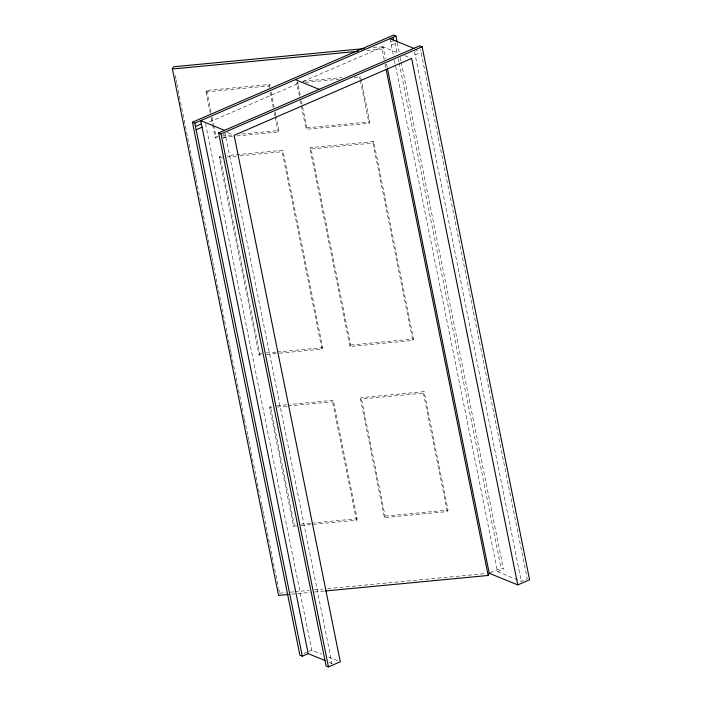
<?xml version="1.0" encoding="UTF-8"?>
<svg xmlns="http://www.w3.org/2000/svg" width="702" height="702" viewBox="0 0 702 702"><rect width="100%" height="100%" fill="white"/><g stroke="black" fill="none" stroke-linecap="round" stroke-linejoin="round"><path stroke-width="0.53" stroke-dasharray="3.51 2.63" d="M210.319 113.347L206.002 91.918L206.686 90.444L269.577 84.451L270.016 86.592M217.453 137.776L215.286 137.987L215.979 136.504L213.812 125.79M261.241 354.931L259.073 355.142L219.27 157.722L219.954 156.248L222.122 156.037M269.322 88.066L268.892 85.925L269.577 84.451M299.438 96.121L296.841 83.266L297.534 81.783L300.342 95.709M236.978 135.916L278.176 131.994L278.87 130.511L276.062 116.585M279.677 353.176L321.964 349.148L282.16 151.729L282.845 150.254L227.545 155.519M360.17 79.414L359.731 77.273L360.424 75.79L369.708 121.85L369.024 123.333L306.133 129.326L306.818 127.843L302.281 105.353M310.108 149.07L310.802 147.587L373.692 141.593L413.496 339.013L412.811 340.488L349.912 346.481L310.108 149.07L372.999 143.076L373.692 141.593M384.196 59.767L382.037 49.026L383.064 46.806L398.824 53.238M259.073 355.142L259.766 353.659L219.954 156.248M296.823 525.921L293.568 526.228L269.691 407.783L270.375 406.3L272.543 406.098M321.964 349.148L322.657 347.665L282.845 150.254M349.912 346.481L350.605 345.007L310.802 147.587M301.158 525.508L356.467 520.235L332.581 401.79L333.266 400.307L289.891 404.44M293.568 526.228L294.261 524.754L270.375 406.3M360.53 399.122L361.223 397.648L424.113 391.655L447.999 510.1L447.306 511.582L384.415 517.576L360.53 399.122L423.42 393.129L424.113 391.655M356.467 520.235L357.151 518.76L333.266 400.307M384.415 517.576L385.1 516.093L361.223 397.648M390.698 41.927L392.672 41.067M209.591 121.937L298.833 83.284M302.852 81.546L383.064 46.806L385.451 58.626M391.365 45.218L396.297 43.076M223.21 134.494L225.175 133.634L331.993 663.364L329.036 664.645M415.487 51.22L417.453 50.368M222.885 138.206L225.842 136.925M415.163 54.94L421.077 52.378M303.843 653.527L307.783 651.816M308.775 651.386L311.732 650.105L321.577 654.132M490.198 572.814L501.052 568.12L503.431 569.094L401.175 61.995M394.392 60.258L497.516 571.656L503.431 569.094M497.516 571.656L521.305 581.379L527.228 578.817L420.507 49.552M373.245 47.745L383.064 46.806M366.751 50.483L382.037 49.026M302.957 81.265L341.988 77.545M206.002 91.918L268.892 85.925M296.841 83.266L299.008 83.055M305.519 82.432L339.127 79.229M354.308 77.782L359.731 77.273M215.979 136.504L218.146 136.293M222.481 135.881L232.239 134.951M241.997 134.021L278.87 130.511M306.818 127.843L369.708 121.85M222.876 137.259L232.634 136.328M219.27 157.722L222.516 157.415M226.86 157.002L238.785 155.862M239.873 155.765L282.16 151.729M259.766 353.659L261.934 353.457M266.269 353.036L276.026 352.106M277.115 352.009L322.657 347.665M350.605 345.007L413.496 339.013M266.663 354.413L278.589 353.281M276.886 405.686L288.812 404.545M269.691 407.783L271.858 407.572M277.281 407.055L287.039 406.125M288.118 406.028L332.581 401.79M300.763 524.131L310.53 523.201M311.609 523.095L357.151 518.76M385.1 516.093L447.999 510.1M279.58 593.216L286.126 592.593M290.496 592.181L293.769 591.865M294.866 591.76L309.055 590.408M314.514 589.891L323.253 589.057M327.623 588.645L485.942 573.552M291.646 594.19L310.205 592.418M314.575 592.005L324.403 591.066M404.729 55.66L411.626 58.468M227.246 132.52L232.169 134.53M328.466 656.949L338.32 660.968M329.019 662.153L331.993 663.364M414.496 51.65L521.305 581.379M397.279 42.655L399.227 52.325M400.315 57.696L400.965 60.916M395.086 42.62L397.472 54.44M398.341 58.74L398.99 61.969M399.21 63.04L501.052 568.12M390.04 38.636L393.313 54.888M386.53 63.996L387.179 67.216M385.065 64.066L385.933 68.357M360.38 80.484L369.024 123.333M372.999 143.076L412.811 340.488M423.42 393.129L447.306 511.582M301.421 101.062L302.071 104.282M300.298 100.404L301.158 104.686M301.377 105.756L306.133 129.326M271.095 91.944L274.113 106.941M275.193 112.302L275.842 115.514M270.182 92.357L273.429 108.424M274.289 112.706L274.938 115.918M275.158 116.988L278.176 131.994M206.686 90.444L211.004 111.864M212.092 117.225L213.601 124.719M211.179 117.629L212.478 124.052M212.697 125.131L215.286 137.987M205.581 123.675L311.732 650.105M175.158 75.377L175.816 78.598M176.026 79.677L176.676 82.897M176.895 83.968L191.628 157.029M191.839 158.099L192.488 161.328M192.708 162.399L193.357 165.619M193.576 166.699L194.226 169.919M194.445 170.998L195.095 174.219M195.305 175.289L195.955 178.519M196.174 179.589L210.038 248.35M210.258 249.421L210.907 252.65M211.126 253.72L211.776 256.941M211.986 258.02L212.636 261.241M212.855 262.32L213.505 265.54M213.724 266.611L225.851 326.781M226.07 327.852L229.317 343.971M229.536 345.042L230.186 348.262M230.405 349.342L231.055 352.562M231.265 353.641L243.401 413.803M243.62 414.873L244.27 418.102M244.48 419.173L247.736 435.293M247.946 436.363L248.596 439.584M248.815 440.663L260.951 500.824M261.162 501.895L261.811 505.124M262.03 506.195L262.68 509.424M262.899 510.494L263.548 513.715M263.759 514.794L278.492 587.846M278.712 588.925L279.361 592.146"/><path stroke-width="1.05" d="M288.373 594.497L278.545 595.436L172.394 68.998L173.429 66.787L364.505 48.57M325.491 590.961L488.18 575.464L489.215 573.244L387.399 68.296M325.052 660.529L308.196 653.641L302.281 656.203L299.894 655.229L192.418 122.218L393.576 35.1L395.954 36.074L397.086 41.716M192.418 122.218L194.805 123.183L395.954 36.074M195.463 126.474L201.377 123.912M196.13 129.765L202.044 127.202M517.769 584.906L411.626 58.468L234.135 135.337L340.286 661.775L328.457 666.9L326.079 665.926L218.603 132.906L419.752 45.797L422.13 46.771L529.606 579.782L517.769 584.906L489.215 573.244M218.603 132.906L220.981 133.88L422.13 46.771M172.394 68.998L358.011 51.316M390.04 38.636L413.838 48.359M295.375 79.633L319.173 89.356M224.517 130.344L200.719 120.621L308.196 653.641M392.997 37.355L393.655 40.646M386.153 69.437L488.18 575.464M220.981 133.88L328.457 666.9M194.805 123.183L302.281 656.203"/></g></svg>
